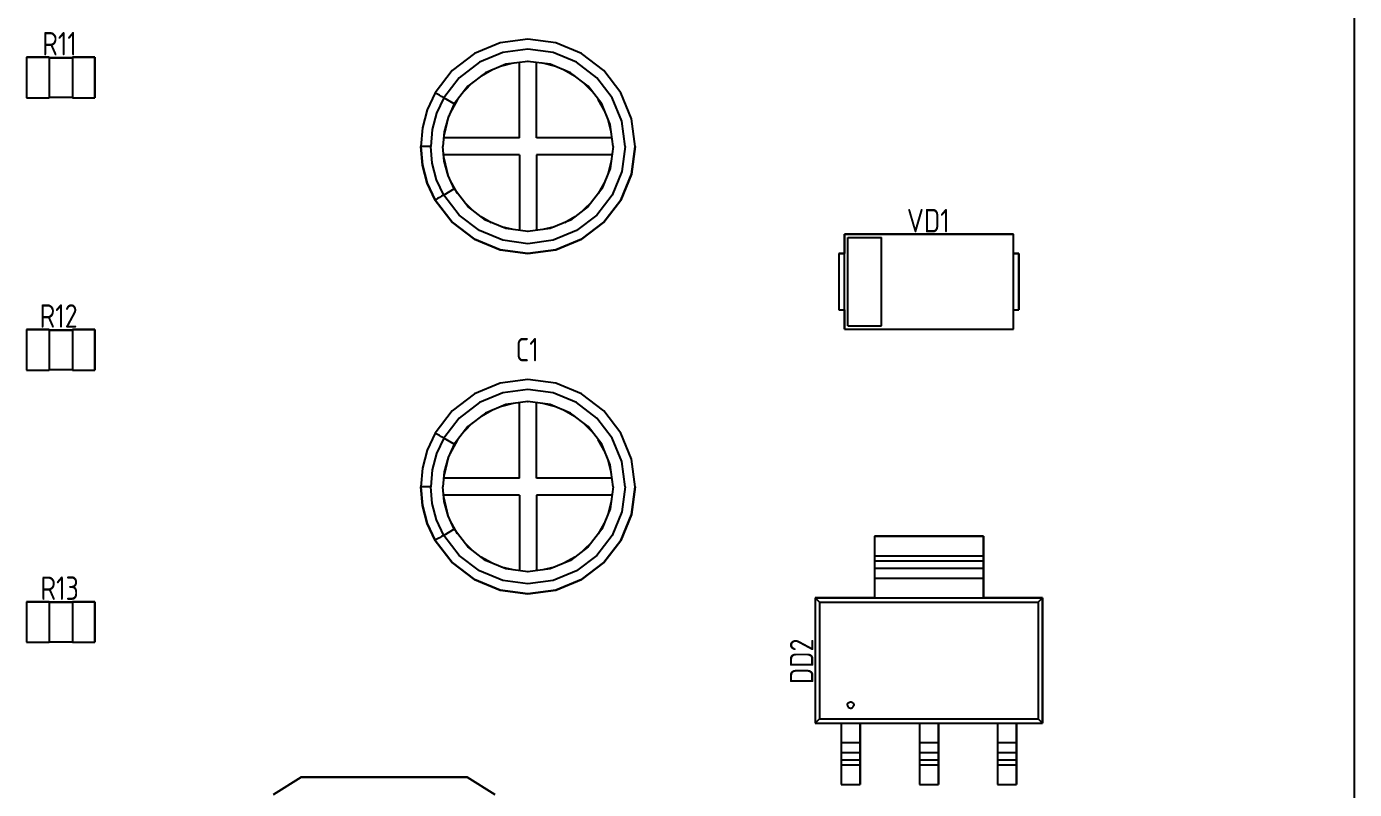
# Model space of a CAD drawing. Header units: inches. Extents: x 0 to 841, y -594 to 0.
# Drawn here: x 338.8 to 416.8, y -418 to -373.2 of the extents above; entities that cross this region are included whole.
import ezdxf

# ---------------------------------------------------------------- set-up
doc = ezdxf.new("R2010")
doc.units = ezdxf.units.IN
doc.header["$MEASUREMENT"] = 0
doc.styles.add('GOST type A0', font='GOST_A.TTF', dxfattribs={"height": 2.116667})

msp = doc.modelspace()

# ---------------------------------------------------------------- linework, layer by layer
at = {"color": 18, "true_color": 0x000000}
for p, q in [((416.846, -455.354), (416.846, -95.154)), ((366.666, -374.118), (365.146, -374.748)), ((366.666, -374.118), (365.146, -374.748)), ((368.296, -373.904), (366.666, -374.118)), ((368.296, -373.904), (366.666, -374.118)), ((369.926, -374.118), (368.296, -373.904)), ((369.926, -374.118), (368.296, -373.904)), ((371.446, -374.748), (369.926, -374.118)), ((371.446, -374.748), (369.926, -374.118)), ((338.84, -374.96), (338.84, -377.348)), ((340.16, -374.96), (338.84, -374.96)), ((338.84, -374.96), (338.84, -377.348)), ((338.84, -374.96), (340.16, -374.96)), ((340.16, -374.994), (340.16, -374.96)), ((340.16, -374.96), (340.16, -377.348)), ((341.532, -374.994), (340.16, -374.994)), ((340.16, -374.994), (341.532, -374.994)), ((342.852, -374.96), (341.532, -374.96)), ((341.532, -374.96), (341.532, -374.994)), ((341.532, -374.96), (341.532, -377.348)), ((341.532, -374.96), (342.852, -374.96)), ((342.852, -377.348), (342.852, -374.96)), ((342.852, -374.96), (342.852, -377.348)), ((365.146, -374.748), (363.842, -375.75)), ((365.146, -374.748), (363.842, -375.75)), ((366.818, -374.686), (365.44, -375.256)), ((368.296, -374.49), (366.818, -374.686)), ((368.296, -375.204), (367.002, -375.374)), ((368.316, -375.206), (368.274, -375.206)), ((369.774, -374.686), (368.296, -374.49)), ((369.59, -375.374), (368.296, -375.204)), ((371.152, -375.256), (369.774, -374.686)), ((372.75, -375.75), (371.446, -374.748)), ((372.75, -375.75), (371.446, -374.748)), ((363.842, -375.75), (362.84, -377.054)), ((363.842, -375.75), (362.84, -377.054)), ((365.44, -375.256), (364.256, -376.164)), ((365.796, -375.874), (364.76, -376.668)), ((366.158, -375.724), (365.538, -376.072)), ((367.002, -375.374), (365.796, -375.874)), ((367.426, -375.318), (366.732, -375.486)), ((367.796, -379.704), (367.796, -375.27)), ((368.796, -379.704), (368.796, -375.27)), ((369.86, -375.486), (369.166, -375.318)), ((370.796, -375.874), (369.59, -375.374)), ((371.054, -376.072), (370.432, -375.724)), ((371.832, -376.668), (370.796, -375.874)), ((372.336, -376.164), (371.152, -375.256)), ((373.752, -377.054), (372.75, -375.75)), ((373.752, -377.054), (372.75, -375.75)), ((364.256, -376.164), (363.348, -377.348)), ((364.76, -376.668), (363.966, -377.704)), ((365.046, -376.45), (364.542, -376.954)), ((372.05, -376.954), (371.546, -376.45)), ((372.626, -377.704), (371.832, -376.668)), ((373.244, -377.348), (372.336, -376.164)), ((338.84, -377.348), (340.16, -377.348)), ((338.84, -377.348), (340.16, -377.348)), ((340.16, -377.348), (340.16, -377.314)), ((340.16, -377.314), (341.532, -377.314)), ((340.16, -377.314), (341.532, -377.314)), ((341.532, -377.314), (341.532, -377.348)), ((341.532, -377.348), (342.852, -377.348)), ((341.532, -377.348), (342.852, -377.348)), ((362.84, -377.054), (362.376, -378.05)), ((362.84, -377.054), (362.376, -378.05)), ((362.858, -377.064), (362.84, -377.054)), ((362.858, -377.064), (362.84, -377.054)), ((362.908, -377.094), (362.858, -377.064)), ((362.908, -377.094), (362.858, -377.064)), ((362.988, -377.14), (362.908, -377.094)), ((362.988, -377.14), (362.908, -377.094)), ((363.348, -377.348), (362.928, -378.25)), ((363.094, -377.2), (362.988, -377.14)), ((363.094, -377.2), (362.988, -377.14)), ((363.094, -377.2), (362.988, -377.14)), ((363.094, -377.2), (362.988, -377.14)), ((363.216, -377.272), (363.094, -377.2)), ((363.216, -377.272), (363.094, -377.2)), ((363.348, -377.348), (363.216, -377.272)), ((363.348, -377.348), (363.216, -377.272)), ((363.966, -377.704), (363.348, -377.348)), ((363.966, -377.704), (363.348, -377.348)), ((364.164, -377.446), (363.704, -378.266)), ((372.776, -378.068), (372.428, -377.446)), ((373.814, -378.726), (373.244, -377.348)), ((374.382, -378.574), (373.752, -377.054)), ((374.382, -378.574), (373.752, -377.054)), ((362.376, -378.05), (362.092, -379.11)), ((362.376, -378.05), (362.092, -379.11)), ((362.928, -378.25), (362.67, -379.212)), ((363.966, -377.704), (363.598, -378.494)), ((364.006, -377.728), (363.966, -377.704)), ((364.006, -377.728), (363.966, -377.704)), ((373.126, -378.91), (372.626, -377.704)), ((363.63, -378.422), (363.35, -379.584)), ((363.598, -378.494), (363.372, -379.336)), ((373.182, -379.334), (373.014, -378.64)), ((373.296, -380.204), (373.126, -378.91)), ((374.01, -380.204), (373.814, -378.726)), ((374.596, -380.204), (374.382, -378.574)), ((374.596, -380.204), (374.382, -378.574)), ((362.092, -379.11), (361.996, -380.204)), ((362.092, -379.11), (361.996, -380.204)), ((362.67, -379.212), (362.582, -380.204)), ((363.372, -379.336), (363.296, -380.204)), ((367.796, -379.704), (363.34, -379.704)), ((373.23, -379.704), (368.796, -379.704)), ((361.996, -380.204), (362.092, -381.298)), ((362.092, -381.298), (361.996, -380.204)), ((362.016, -380.204), (361.996, -380.204)), ((362.074, -380.204), (362.016, -380.204)), ((362.168, -380.204), (362.074, -380.204)), ((362.29, -380.204), (362.168, -380.204)), ((362.29, -380.204), (362.168, -380.204)), ((362.43, -380.204), (362.29, -380.204)), ((362.582, -380.204), (362.43, -380.204)), ((362.67, -381.196), (362.582, -380.204)), ((363.372, -381.072), (363.296, -380.204)), ((373.296, -380.204), (373.126, -381.498)), ((374.01, -380.204), (373.814, -381.682)), ((374.382, -381.834), (374.596, -380.204)), ((374.596, -380.204), (374.382, -381.834)), ((362.092, -381.298), (362.376, -382.358)), ((362.376, -382.358), (362.092, -381.298)), ((362.928, -382.158), (362.67, -381.196)), ((367.796, -380.704), (363.34, -380.704)), ((363.63, -381.986), (363.35, -380.826)), ((363.598, -381.914), (363.372, -381.072)), ((367.796, -380.704), (367.796, -385.138)), ((368.796, -380.704), (368.796, -385.138)), ((373.23, -380.704), (368.796, -380.704)), ((373.182, -381.074), (373.014, -381.768)), ((363.348, -383.06), (362.928, -382.158)), ((363.966, -382.704), (363.598, -381.914)), ((364.164, -382.962), (363.704, -382.142)), ((373.126, -381.498), (372.626, -382.704)), ((373.814, -381.682), (373.244, -383.06)), ((373.752, -383.354), (374.382, -381.834)), ((374.382, -381.834), (373.752, -383.354)), ((362.376, -382.358), (362.84, -383.354)), ((362.84, -383.354), (362.376, -382.358)), ((363.966, -382.704), (363.348, -383.06)), ((363.966, -382.704), (363.348, -383.06)), ((364.006, -382.68), (363.966, -382.704)), ((364.006, -382.68), (363.966, -382.704)), ((364.76, -383.74), (363.966, -382.704)), ((372.626, -382.704), (371.832, -383.74)), ((372.776, -382.342), (372.428, -382.962)), ((362.858, -383.344), (362.84, -383.354)), ((362.858, -383.344), (362.84, -383.354)), ((362.84, -383.354), (363.842, -384.658)), ((363.842, -384.658), (362.84, -383.354)), ((362.908, -383.314), (362.858, -383.344)), ((362.908, -383.314), (362.858, -383.344)), ((362.988, -383.268), (362.908, -383.314)), ((362.988, -383.268), (362.908, -383.314)), ((363.094, -383.208), (362.988, -383.268)), ((363.094, -383.208), (362.988, -383.268)), ((363.094, -383.208), (362.988, -383.268)), ((363.094, -383.208), (362.988, -383.268)), ((363.216, -383.136), (363.094, -383.208)), ((363.216, -383.136), (363.094, -383.208)), ((363.348, -383.06), (363.216, -383.136)), ((363.348, -383.06), (363.216, -383.136)), ((364.256, -384.244), (363.348, -383.06)), ((365.046, -383.958), (364.542, -383.454)), ((365.796, -384.534), (364.76, -383.74)), ((371.832, -383.74), (370.796, -384.534)), ((372.05, -383.454), (371.546, -383.958)), ((373.244, -383.06), (372.336, -384.244)), ((372.75, -384.658), (373.752, -383.354)), ((373.752, -383.354), (372.75, -384.658)), ((365.44, -385.152), (364.256, -384.244)), ((366.158, -384.684), (365.538, -384.336)), ((367.002, -385.034), (365.796, -384.534)), ((370.796, -384.534), (369.59, -385.034)), ((371.054, -384.336), (370.432, -384.684)), ((372.336, -384.244), (371.152, -385.152)), ((363.842, -384.658), (365.146, -385.66)), ((365.146, -385.66), (363.842, -384.658)), ((366.818, -385.722), (365.44, -385.152)), ((367.426, -385.09), (366.732, -384.922)), ((368.296, -385.204), (367.002, -385.034)), ((368.316, -385.202), (368.274, -385.202)), ((369.59, -385.034), (368.296, -385.204)), ((369.86, -384.922), (369.166, -385.09)), ((371.152, -385.152), (369.774, -385.722)), ((371.446, -385.66), (372.75, -384.658)), ((372.75, -384.658), (371.446, -385.66)), ((365.146, -385.66), (366.666, -386.29)), ((366.666, -386.29), (365.146, -385.66)), ((368.296, -385.918), (366.818, -385.722)), ((369.774, -385.722), (368.296, -385.918)), ((369.926, -386.29), (371.446, -385.66)), ((371.446, -385.66), (369.926, -386.29)), ((396.812, -385.36), (386.88, -385.36)), ((386.88, -385.36), (386.88, -386.502)), ((386.88, -390.948), (386.88, -385.36)), ((386.88, -385.36), (396.812, -385.36)), ((387.078, -390.75), (387.078, -385.558)), ((387.078, -385.558), (389.066, -385.558)), ((389.066, -390.75), (389.066, -385.558)), ((396.812, -386.502), (396.812, -385.36)), ((396.812, -390.948), (396.812, -385.36)), ((366.666, -386.29), (368.296, -386.504)), ((368.296, -386.504), (366.666, -386.29)), ((368.296, -386.504), (369.926, -386.29)), ((369.926, -386.29), (368.296, -386.504)), ((386.88, -386.502), (386.562, -386.502)), ((386.562, -386.502), (386.562, -389.806)), ((386.562, -386.502), (386.562, -389.806)), ((386.562, -386.502), (386.88, -386.502)), ((397.13, -386.502), (396.812, -386.502)), ((396.812, -386.502), (397.13, -386.502)), ((397.13, -389.806), (397.13, -386.502)), ((397.13, -386.502), (397.13, -389.806)), ((386.562, -389.806), (386.88, -389.806)), ((386.562, -389.806), (386.88, -389.806)), ((386.88, -389.806), (386.88, -390.948)), ((396.812, -389.806), (397.13, -389.806)), ((396.812, -390.948), (396.812, -389.806)), ((396.812, -389.806), (397.13, -389.806)), ((387.078, -390.75), (389.066, -390.75)), ((338.84, -390.96), (338.84, -393.348)), ((340.16, -390.96), (338.84, -390.96)), ((338.84, -390.96), (338.84, -393.348)), ((338.84, -390.96), (340.16, -390.96)), ((340.16, -390.994), (340.16, -390.96)), ((340.16, -390.96), (340.16, -393.348)), ((341.532, -390.994), (340.16, -390.994)), ((340.16, -390.994), (341.532, -390.994)), ((342.852, -390.96), (341.532, -390.96)), ((341.532, -390.96), (341.532, -390.994)), ((341.532, -390.96), (341.532, -393.348)), ((341.532, -390.96), (342.852, -390.96)), ((342.852, -393.348), (342.852, -390.96)), ((342.852, -390.96), (342.852, -393.348)), ((386.88, -390.948), (396.812, -390.948)), ((386.88, -390.948), (396.812, -390.948)), ((338.84, -393.348), (340.16, -393.348)), ((338.84, -393.348), (340.16, -393.348)), ((340.16, -393.348), (340.16, -393.314)), ((340.16, -393.314), (341.532, -393.314)), ((340.16, -393.314), (341.532, -393.314)), ((341.532, -393.314), (341.532, -393.348)), ((341.532, -393.348), (342.852, -393.348)), ((341.532, -393.348), (342.852, -393.348)), ((368.296, -393.904), (366.666, -394.118)), ((368.296, -393.904), (366.666, -394.118)), ((369.926, -394.118), (368.296, -393.904)), ((369.926, -394.118), (368.296, -393.904)), ((366.666, -394.118), (365.146, -394.748)), ((366.666, -394.118), (365.146, -394.748)), ((366.818, -394.686), (365.44, -395.256)), ((368.296, -394.49), (366.818, -394.686)), ((369.774, -394.686), (368.296, -394.49)), ((371.152, -395.256), (369.774, -394.686)), ((371.446, -394.748), (369.926, -394.118)), ((371.446, -394.748), (369.926, -394.118)), ((365.146, -394.748), (363.842, -395.75)), ((365.146, -394.748), (363.842, -395.75)), ((365.44, -395.256), (364.256, -396.164)), ((367.002, -395.374), (365.796, -395.874)), ((367.426, -395.318), (366.732, -395.486)), ((368.296, -395.204), (367.002, -395.374)), ((367.796, -399.704), (367.796, -395.27)), ((368.316, -395.206), (368.274, -395.206)), ((369.59, -395.374), (368.296, -395.204)), ((368.796, -399.704), (368.796, -395.27)), ((369.86, -395.486), (369.166, -395.318)), ((370.796, -395.874), (369.59, -395.374)), ((372.336, -396.164), (371.152, -395.256)), ((372.75, -395.75), (371.446, -394.748)), ((372.75, -395.75), (371.446, -394.748)), ((363.842, -395.75), (362.84, -397.054)), ((363.842, -395.75), (362.84, -397.054)), ((364.256, -396.164), (363.348, -397.348)), ((365.796, -395.874), (364.76, -396.668)), ((366.158, -395.724), (365.538, -396.072)), ((371.054, -396.072), (370.432, -395.724)), ((371.832, -396.668), (370.796, -395.874)), ((373.244, -397.348), (372.336, -396.164)), ((373.752, -397.054), (372.75, -395.75)), ((373.752, -397.054), (372.75, -395.75)), ((364.76, -396.668), (363.966, -397.704)), ((365.046, -396.45), (364.542, -396.954)), ((372.05, -396.954), (371.546, -396.45)), ((372.626, -397.704), (371.832, -396.668)), ((362.84, -397.054), (362.376, -398.05)), ((362.84, -397.054), (362.376, -398.05)), ((362.858, -397.064), (362.84, -397.054)), ((362.858, -397.064), (362.84, -397.054)), ((362.908, -397.094), (362.858, -397.064)), ((362.908, -397.094), (362.858, -397.064)), ((362.988, -397.14), (362.908, -397.094)), ((362.988, -397.14), (362.908, -397.094)), ((363.348, -397.348), (362.928, -398.25)), ((363.094, -397.2), (362.988, -397.14)), ((363.094, -397.2), (362.988, -397.14)), ((363.094, -397.2), (362.988, -397.14)), ((363.094, -397.2), (362.988, -397.14)), ((363.216, -397.272), (363.094, -397.2)), ((363.216, -397.272), (363.094, -397.2)), ((363.348, -397.348), (363.216, -397.272)), ((363.348, -397.348), (363.216, -397.272)), ((363.966, -397.704), (363.348, -397.348)), ((363.966, -397.704), (363.348, -397.348)), ((363.966, -397.704), (363.598, -398.494)), ((364.164, -397.446), (363.704, -398.266)), ((364.006, -397.728), (363.966, -397.704)), ((364.006, -397.728), (363.966, -397.704)), ((372.776, -398.068), (372.428, -397.446)), ((373.126, -398.91), (372.626, -397.704)), ((373.814, -398.726), (373.244, -397.348)), ((374.382, -398.574), (373.752, -397.054)), ((374.382, -398.574), (373.752, -397.054)), ((362.376, -398.05), (362.092, -399.11)), ((362.376, -398.05), (362.092, -399.11)), ((362.928, -398.25), (362.67, -399.212)), ((363.63, -398.422), (363.35, -399.584)), ((363.598, -398.494), (363.372, -399.336)), ((374.596, -400.204), (374.382, -398.574)), ((374.596, -400.204), (374.382, -398.574)), ((362.092, -399.11), (361.996, -400.204)), ((362.092, -399.11), (361.996, -400.204)), ((362.67, -399.212), (362.582, -400.204)), ((363.372, -399.336), (363.296, -400.204)), ((373.182, -399.334), (373.014, -398.64)), ((373.296, -400.204), (373.126, -398.91)), ((374.01, -400.204), (373.814, -398.726)), ((367.796, -399.704), (363.34, -399.704)), ((373.23, -399.704), (368.796, -399.704)), ((361.996, -400.204), (362.092, -401.298)), ((362.092, -401.298), (361.996, -400.204)), ((362.016, -400.204), (361.996, -400.204)), ((362.074, -400.204), (362.016, -400.204)), ((362.168, -400.204), (362.074, -400.204)), ((362.29, -400.204), (362.168, -400.204)), ((362.29, -400.204), (362.168, -400.204)), ((362.43, -400.204), (362.29, -400.204)), ((362.582, -400.204), (362.43, -400.204)), ((362.67, -401.196), (362.582, -400.204)), ((363.372, -401.072), (363.296, -400.204)), ((367.796, -400.704), (363.34, -400.704)), ((363.63, -401.986), (363.35, -400.826)), ((367.796, -400.704), (367.796, -405.138)), ((368.796, -400.704), (368.796, -405.138)), ((373.23, -400.704), (368.796, -400.704)), ((373.296, -400.204), (373.126, -401.498)), ((374.01, -400.204), (373.814, -401.682)), ((374.382, -401.834), (374.596, -400.204)), ((374.596, -400.204), (374.382, -401.834)), ((362.092, -401.298), (362.376, -402.358)), ((362.376, -402.358), (362.092, -401.298)), ((362.928, -402.158), (362.67, -401.196)), ((363.598, -401.914), (363.372, -401.072)), ((373.126, -401.498), (372.626, -402.704)), ((373.182, -401.074), (373.014, -401.768)), ((373.814, -401.682), (373.244, -403.06)), ((362.376, -402.358), (362.84, -403.354)), ((362.84, -403.354), (362.376, -402.358)), ((363.348, -403.06), (362.928, -402.158)), ((363.966, -402.704), (363.598, -401.914)), ((364.164, -402.962), (363.704, -402.142)), ((372.776, -402.342), (372.428, -402.962)), ((373.752, -403.354), (374.382, -401.834)), ((374.382, -401.834), (373.752, -403.354)), ((362.988, -403.268), (362.908, -403.314)), ((362.988, -403.268), (362.908, -403.314)), ((363.094, -403.208), (362.988, -403.268)), ((363.094, -403.208), (362.988, -403.268)), ((363.094, -403.208), (362.988, -403.268)), ((363.094, -403.208), (362.988, -403.268)), ((363.216, -403.136), (363.094, -403.208)), ((363.216, -403.136), (363.094, -403.208)), ((363.348, -403.06), (363.216, -403.136)), ((363.348, -403.06), (363.216, -403.136)), ((363.966, -402.704), (363.348, -403.06)), ((363.966, -402.704), (363.348, -403.06)), ((364.256, -404.244), (363.348, -403.06)), ((364.006, -402.68), (363.966, -402.704)), ((364.006, -402.68), (363.966, -402.704)), ((364.76, -403.74), (363.966, -402.704)), ((372.626, -402.704), (371.832, -403.74)), ((373.244, -403.06), (372.336, -404.244)), ((395.046, -403.118), (388.646, -403.118)), ((388.646, -403.118), (388.646, -406.724)), ((388.646, -403.118), (388.646, -404.272)), ((388.646, -403.118), (395.046, -403.118)), ((395.046, -406.724), (395.046, -403.118)), ((395.046, -403.118), (395.046, -404.272)), ((362.858, -403.344), (362.84, -403.354)), ((362.858, -403.344), (362.84, -403.354)), ((362.84, -403.354), (363.842, -404.658)), ((363.842, -404.658), (362.84, -403.354)), ((362.908, -403.314), (362.858, -403.344)), ((362.908, -403.314), (362.858, -403.344)), ((365.046, -403.958), (364.542, -403.454)), ((365.796, -404.534), (364.76, -403.74)), ((371.832, -403.74), (370.796, -404.534)), ((372.05, -403.454), (371.546, -403.958)), ((372.75, -404.658), (373.752, -403.354)), ((373.752, -403.354), (372.75, -404.658)), ((363.842, -404.658), (365.146, -405.66)), ((365.146, -405.66), (363.842, -404.658)), ((365.44, -405.152), (364.256, -404.244)), ((366.158, -404.684), (365.538, -404.336)), ((367.002, -405.034), (365.796, -404.534)), ((370.796, -404.534), (369.59, -405.034)), ((371.054, -404.336), (370.432, -404.684)), ((372.336, -404.244), (371.152, -405.152)), ((371.446, -405.66), (372.75, -404.658)), ((372.75, -404.658), (371.446, -405.66)), ((388.646, -404.272), (388.646, -404.35)), ((388.646, -404.272), (395.046, -404.272)), ((388.646, -404.35), (388.646, -404.424)), ((388.646, -404.424), (388.646, -404.486)), ((388.646, -404.486), (388.646, -404.536)), ((388.646, -404.536), (388.646, -404.566)), ((388.646, -404.566), (388.646, -404.984)), ((388.646, -404.566), (395.046, -404.566)), ((395.046, -404.272), (395.046, -404.35)), ((395.046, -404.35), (395.046, -404.424)), ((395.046, -404.424), (395.046, -404.486)), ((395.046, -404.486), (395.046, -404.536)), ((395.046, -404.536), (395.046, -404.566)), ((395.046, -404.566), (395.046, -404.984)), ((366.818, -405.722), (365.44, -405.152)), ((367.426, -405.09), (366.732, -404.922)), ((368.296, -405.204), (367.002, -405.034)), ((368.316, -405.202), (368.274, -405.202)), ((369.59, -405.034), (368.296, -405.204)), ((369.86, -404.922), (369.166, -405.09)), ((371.152, -405.152), (369.774, -405.722)), ((388.646, -404.984), (388.646, -405.044)), ((388.646, -404.984), (395.046, -404.984)), ((388.646, -405.044), (388.646, -405.14)), ((388.646, -405.14), (388.646, -405.268)), ((388.646, -405.268), (388.646, -405.414)), ((388.646, -405.414), (388.646, -405.572)), ((388.646, -405.572), (388.646, -406.724)), ((388.646, -405.572), (395.046, -405.572)), ((395.046, -404.984), (395.046, -405.044)), ((395.046, -405.044), (395.046, -405.14)), ((395.046, -405.14), (395.046, -405.268)), ((395.046, -405.268), (395.046, -405.414)), ((395.046, -405.414), (395.046, -405.572)), ((395.046, -405.572), (395.046, -406.724)), ((365.146, -405.66), (366.666, -406.29)), ((366.666, -406.29), (365.146, -405.66)), ((366.666, -406.29), (368.296, -406.504)), ((368.296, -406.504), (366.666, -406.29)), ((368.296, -405.918), (366.818, -405.722)), ((369.774, -405.722), (368.296, -405.918)), ((368.296, -406.504), (369.926, -406.29)), ((369.926, -406.29), (368.296, -406.504)), ((369.926, -406.29), (371.446, -405.66)), ((371.446, -405.66), (369.926, -406.29)), ((338.84, -406.96), (338.84, -409.348)), ((340.16, -406.96), (338.84, -406.96)), ((338.84, -406.96), (338.84, -409.348)), ((338.84, -406.96), (340.16, -406.96)), ((340.16, -406.994), (340.16, -406.96)), ((340.16, -406.96), (340.16, -409.348)), ((341.532, -406.994), (340.16, -406.994)), ((340.16, -406.994), (341.532, -406.994)), ((342.852, -406.96), (341.532, -406.96)), ((341.532, -406.96), (341.532, -406.994)), ((341.532, -406.96), (341.532, -409.348)), ((341.532, -406.96), (342.852, -406.96)), ((342.852, -409.348), (342.852, -406.96)), ((342.852, -406.96), (342.852, -409.348)), ((388.646, -406.724), (385.166, -406.724)), ((385.166, -406.724), (385.166, -414.092)), ((385.166, -406.724), (385.166, -414.092)), ((385.166, -406.724), (385.42, -406.98)), ((385.166, -406.724), (398.526, -406.724)), ((385.42, -406.98), (385.42, -413.836)), ((385.42, -406.98), (398.272, -406.98)), ((398.526, -406.724), (395.046, -406.724)), ((398.272, -406.98), (398.526, -406.724)), ((398.272, -406.98), (398.272, -413.836)), ((398.526, -414.092), (398.526, -406.724)), ((398.526, -406.724), (398.526, -414.092)), ((338.84, -409.348), (340.16, -409.348)), ((338.84, -409.348), (340.16, -409.348)), ((340.16, -409.348), (340.16, -409.314)), ((340.16, -409.314), (341.532, -409.314)), ((340.16, -409.314), (341.532, -409.314)), ((341.532, -409.314), (341.532, -409.348)), ((341.532, -409.348), (342.852, -409.348)), ((341.532, -409.348), (342.852, -409.348)), ((387.064, -413.032), (387.07, -412.986)), ((387.064, -413.032), (387.07, -413.078)), ((387.07, -412.986), (387.086, -412.944)), ((387.07, -413.078), (387.086, -413.12)), ((387.086, -412.944), (387.114, -412.906)), ((387.086, -413.12), (387.114, -413.158)), ((387.114, -412.906), (387.15, -412.876)), ((387.114, -413.158), (387.15, -413.188)), ((387.15, -412.876), (387.192, -412.856)), ((387.15, -413.188), (387.192, -413.206)), ((387.192, -412.856), (387.236, -412.848)), ((387.192, -413.206), (387.236, -413.216)), ((387.236, -412.848), (387.282, -412.85)), ((387.236, -413.216), (387.282, -413.212)), ((387.282, -412.85), (387.326, -412.866)), ((387.282, -413.212), (387.326, -413.198)), ((387.326, -412.866), (387.366, -412.89)), ((387.326, -413.198), (387.366, -413.174)), ((387.366, -412.89), (387.398, -412.924)), ((387.366, -413.174), (387.398, -413.14)), ((387.398, -412.924), (387.42, -412.964)), ((387.398, -413.14), (387.42, -413.1)), ((387.42, -412.964), (387.43, -413.008)), ((387.42, -413.1), (387.43, -413.054)), ((387.43, -413.008), (387.43, -413.054)), ((385.166, -414.092), (385.42, -413.836)), ((385.166, -414.092), (386.69, -414.092)), ((385.166, -414.092), (398.526, -414.092)), ((385.42, -413.836), (398.272, -413.836)), ((386.69, -414.092), (386.69, -417.698)), ((386.69, -414.092), (386.69, -415.244)), ((387.808, -414.092), (391.288, -414.092)), ((387.808, -417.698), (387.808, -414.092)), ((387.808, -414.092), (387.808, -415.244)), ((391.288, -414.092), (391.288, -417.698)), ((391.288, -414.092), (391.288, -415.244)), ((392.404, -417.698), (392.404, -414.092)), ((392.404, -414.092), (395.884, -414.092)), ((392.404, -414.092), (392.404, -415.244)), ((395.884, -414.092), (395.884, -417.698)), ((395.884, -414.092), (395.884, -415.244)), ((397.002, -417.698), (397.002, -414.092)), ((397.002, -414.092), (398.526, -414.092)), ((397.002, -414.092), (397.002, -415.244)), ((398.272, -413.836), (398.526, -414.092)), ((386.69, -415.244), (386.69, -415.402)), ((386.69, -415.244), (387.808, -415.244)), ((386.69, -415.402), (386.69, -415.548)), ((386.69, -415.548), (386.69, -415.674)), ((386.69, -415.674), (386.69, -415.772)), ((387.808, -415.244), (387.808, -415.402)), ((387.808, -415.402), (387.808, -415.548)), ((387.808, -415.548), (387.808, -415.674)), ((387.808, -415.674), (387.808, -415.772)), ((391.288, -415.244), (391.288, -415.402)), ((391.288, -415.244), (392.404, -415.244)), ((391.288, -415.402), (391.288, -415.548)), ((391.288, -415.548), (391.288, -415.674)), ((391.288, -415.674), (391.288, -415.772)), ((392.404, -415.244), (392.404, -415.402)), ((392.404, -415.402), (392.404, -415.548)), ((392.404, -415.548), (392.404, -415.674)), ((392.404, -415.674), (392.404, -415.772)), ((395.884, -415.244), (395.884, -415.402)), ((395.884, -415.244), (397.002, -415.244)), ((395.884, -415.402), (395.884, -415.548)), ((395.884, -415.548), (395.884, -415.674)), ((395.884, -415.674), (395.884, -415.772)), ((397.002, -415.244), (397.002, -415.402)), ((397.002, -415.402), (397.002, -415.548)), ((397.002, -415.548), (397.002, -415.674)), ((397.002, -415.674), (397.002, -415.772)), ((386.69, -415.772), (386.69, -415.832)), ((386.69, -415.832), (386.69, -416.25)), ((386.69, -415.832), (387.808, -415.832)), ((386.69, -416.25), (386.69, -416.28)), ((386.69, -416.25), (387.808, -416.25)), ((386.69, -416.28), (386.69, -416.328)), ((386.69, -416.328), (386.69, -416.392)), ((386.69, -416.392), (386.69, -416.466)), ((386.69, -416.466), (386.69, -416.544)), ((386.69, -416.544), (386.69, -417.698)), ((386.69, -416.544), (387.808, -416.544)), ((387.808, -415.772), (387.808, -415.832)), ((387.808, -415.832), (387.808, -416.25)), ((387.808, -416.25), (387.808, -416.28)), ((387.808, -416.28), (387.808, -416.328)), ((387.808, -416.328), (387.808, -416.392)), ((387.808, -416.392), (387.808, -416.466)), ((387.808, -416.466), (387.808, -416.544)), ((387.808, -416.544), (387.808, -417.698)), ((391.288, -415.772), (391.288, -415.832)), ((391.288, -415.832), (391.288, -416.25)), ((391.288, -415.832), (392.404, -415.832)), ((391.288, -416.25), (391.288, -416.28)), ((391.288, -416.25), (392.404, -416.25)), ((391.288, -416.28), (391.288, -416.328)), ((391.288, -416.328), (391.288, -416.392)), ((391.288, -416.392), (391.288, -416.466)), ((391.288, -416.466), (391.288, -416.544)), ((391.288, -416.544), (391.288, -417.698)), ((391.288, -416.544), (392.404, -416.544)), ((392.404, -415.772), (392.404, -415.832)), ((392.404, -415.832), (392.404, -416.25)), ((392.404, -416.25), (392.404, -416.28)), ((392.404, -416.28), (392.404, -416.328)), ((392.404, -416.328), (392.404, -416.392)), ((392.404, -416.392), (392.404, -416.466)), ((392.404, -416.466), (392.404, -416.544)), ((392.404, -416.544), (392.404, -417.698)), ((395.884, -415.772), (395.884, -415.832)), ((395.884, -415.832), (395.884, -416.25)), ((395.884, -415.832), (397.002, -415.832)), ((395.884, -416.25), (395.884, -416.28)), ((395.884, -416.25), (397.002, -416.25)), ((395.884, -416.28), (395.884, -416.328)), ((395.884, -416.328), (395.884, -416.392)), ((395.884, -416.392), (395.884, -416.466)), ((395.884, -416.466), (395.884, -416.544)), ((395.884, -416.544), (395.884, -417.698)), ((395.884, -416.544), (397.002, -416.544)), ((397.002, -415.772), (397.002, -415.832)), ((397.002, -415.832), (397.002, -416.25)), ((397.002, -416.25), (397.002, -416.28)), ((397.002, -416.28), (397.002, -416.328)), ((397.002, -416.328), (397.002, -416.392)), ((397.002, -416.392), (397.002, -416.466)), ((397.002, -416.466), (397.002, -416.544)), ((397.002, -416.544), (397.002, -417.698)), ((354.97, -417.276), (353.344, -418.292)), ((353.344, -418.292), (354.97, -417.276)), ((364.722, -417.276), (354.97, -417.276)), ((354.97, -417.276), (364.722, -417.276)), ((366.348, -418.292), (364.722, -417.276)), ((364.722, -417.276), (366.348, -418.292)), ((386.69, -417.698), (387.808, -417.698)), ((386.69, -417.698), (387.808, -417.698)), ((391.288, -417.698), (392.404, -417.698)), ((391.288, -417.698), (392.404, -417.698)), ((395.884, -417.698), (397.002, -417.698)), ((395.884, -417.698), (397.002, -417.698))]:
    msp.add_line(p, q, dxfattribs=at)
at = {"color": 7, "true_color": 0xffffff}
for p, q in [((366.666, -374.118), (365.146, -374.748)), ((366.666, -374.118), (365.146, -374.748)), ((368.296, -373.904), (366.666, -374.118)), ((368.296, -373.904), (366.666, -374.118)), ((369.926, -374.118), (368.296, -373.904)), ((369.926, -374.118), (368.296, -373.904)), ((371.446, -374.748), (369.926, -374.118)), ((371.446, -374.748), (369.926, -374.118)), ((338.84, -374.96), (338.84, -377.348)), ((340.16, -374.96), (338.84, -374.96)), ((338.84, -374.96), (338.84, -377.348)), ((338.84, -374.96), (340.16, -374.96)), ((340.16, -374.994), (340.16, -374.96)), ((340.16, -374.96), (340.16, -377.348)), ((341.532, -374.994), (340.16, -374.994)), ((340.16, -374.994), (341.532, -374.994)), ((342.852, -374.96), (341.532, -374.96)), ((341.532, -374.96), (341.532, -374.994)), ((341.532, -374.96), (341.532, -377.348)), ((341.532, -374.96), (342.852, -374.96)), ((342.852, -377.348), (342.852, -374.96)), ((342.852, -374.96), (342.852, -377.348)), ((365.146, -374.748), (363.842, -375.75)), ((365.146, -374.748), (363.842, -375.75)), ((366.818, -374.686), (365.44, -375.256)), ((368.296, -374.49), (366.818, -374.686)), ((368.296, -375.204), (367.002, -375.374)), ((368.316, -375.206), (368.274, -375.206)), ((369.774, -374.686), (368.296, -374.49)), ((369.59, -375.374), (368.296, -375.204)), ((371.152, -375.256), (369.774, -374.686)), ((372.75, -375.75), (371.446, -374.748)), ((372.75, -375.75), (371.446, -374.748)), ((363.842, -375.75), (362.84, -377.054)), ((363.842, -375.75), (362.84, -377.054)), ((365.44, -375.256), (364.256, -376.164)), ((365.796, -375.874), (364.76, -376.668)), ((366.158, -375.724), (365.538, -376.072)), ((367.002, -375.374), (365.796, -375.874)), ((367.426, -375.318), (366.732, -375.486)), ((367.796, -379.704), (367.796, -375.27)), ((368.796, -379.704), (368.796, -375.27)), ((369.86, -375.486), (369.166, -375.318)), ((370.796, -375.874), (369.59, -375.374)), ((371.054, -376.072), (370.432, -375.724)), ((371.832, -376.668), (370.796, -375.874)), ((372.336, -376.164), (371.152, -375.256)), ((373.752, -377.054), (372.75, -375.75)), ((373.752, -377.054), (372.75, -375.75)), ((364.256, -376.164), (363.348, -377.348)), ((364.76, -376.668), (363.966, -377.704)), ((365.046, -376.45), (364.542, -376.954)), ((372.05, -376.954), (371.546, -376.45)), ((372.626, -377.704), (371.832, -376.668)), ((373.244, -377.348), (372.336, -376.164)), ((338.84, -377.348), (340.16, -377.348)), ((338.84, -377.348), (340.16, -377.348)), ((340.16, -377.348), (340.16, -377.314)), ((340.16, -377.314), (341.532, -377.314)), ((340.16, -377.314), (341.532, -377.314)), ((341.532, -377.314), (341.532, -377.348)), ((341.532, -377.348), (342.852, -377.348)), ((341.532, -377.348), (342.852, -377.348)), ((362.84, -377.054), (362.376, -378.05)), ((362.84, -377.054), (362.376, -378.05)), ((362.858, -377.064), (362.84, -377.054)), ((362.858, -377.064), (362.84, -377.054)), ((362.908, -377.094), (362.858, -377.064)), ((362.908, -377.094), (362.858, -377.064)), ((362.988, -377.14), (362.908, -377.094)), ((362.988, -377.14), (362.908, -377.094)), ((363.348, -377.348), (362.928, -378.25)), ((363.094, -377.2), (362.988, -377.14)), ((363.094, -377.2), (362.988, -377.14)), ((363.094, -377.2), (362.988, -377.14)), ((363.094, -377.2), (362.988, -377.14)), ((363.216, -377.272), (363.094, -377.2)), ((363.216, -377.272), (363.094, -377.2)), ((363.348, -377.348), (363.216, -377.272)), ((363.348, -377.348), (363.216, -377.272)), ((363.966, -377.704), (363.348, -377.348)), ((363.966, -377.704), (363.348, -377.348)), ((364.164, -377.446), (363.704, -378.266)), ((372.776, -378.068), (372.428, -377.446)), ((373.814, -378.726), (373.244, -377.348)), ((374.382, -378.574), (373.752, -377.054)), ((374.382, -378.574), (373.752, -377.054)), ((362.376, -378.05), (362.092, -379.11)), ((362.376, -378.05), (362.092, -379.11)), ((362.928, -378.25), (362.67, -379.212)), ((363.966, -377.704), (363.598, -378.494)), ((364.006, -377.728), (363.966, -377.704)), ((364.006, -377.728), (363.966, -377.704)), ((373.126, -378.91), (372.626, -377.704)), ((363.63, -378.422), (363.35, -379.584)), ((363.598, -378.494), (363.372, -379.336)), ((373.182, -379.334), (373.014, -378.64)), ((373.296, -380.204), (373.126, -378.91)), ((374.01, -380.204), (373.814, -378.726)), ((374.596, -380.204), (374.382, -378.574)), ((374.596, -380.204), (374.382, -378.574)), ((362.092, -379.11), (361.996, -380.204)), ((362.092, -379.11), (361.996, -380.204)), ((362.67, -379.212), (362.582, -380.204)), ((363.372, -379.336), (363.296, -380.204)), ((367.796, -379.704), (363.34, -379.704)), ((373.23, -379.704), (368.796, -379.704)), ((361.996, -380.204), (362.092, -381.298)), ((362.092, -381.298), (361.996, -380.204)), ((362.016, -380.204), (361.996, -380.204)), ((362.074, -380.204), (362.016, -380.204)), ((362.168, -380.204), (362.074, -380.204)), ((362.29, -380.204), (362.168, -380.204)), ((362.29, -380.204), (362.168, -380.204)), ((362.43, -380.204), (362.29, -380.204)), ((362.582, -380.204), (362.43, -380.204)), ((362.67, -381.196), (362.582, -380.204)), ((363.372, -381.072), (363.296, -380.204)), ((373.296, -380.204), (373.126, -381.498)), ((374.01, -380.204), (373.814, -381.682)), ((374.382, -381.834), (374.596, -380.204)), ((374.596, -380.204), (374.382, -381.834)), ((362.092, -381.298), (362.376, -382.358)), ((362.376, -382.358), (362.092, -381.298)), ((362.928, -382.158), (362.67, -381.196)), ((367.796, -380.704), (363.34, -380.704)), ((363.63, -381.986), (363.35, -380.826)), ((363.598, -381.914), (363.372, -381.072)), ((367.796, -380.704), (367.796, -385.138)), ((368.796, -380.704), (368.796, -385.138)), ((373.23, -380.704), (368.796, -380.704)), ((373.182, -381.074), (373.014, -381.768)), ((363.348, -383.06), (362.928, -382.158)), ((363.966, -382.704), (363.598, -381.914)), ((364.164, -382.962), (363.704, -382.142)), ((373.126, -381.498), (372.626, -382.704)), ((373.814, -381.682), (373.244, -383.06)), ((373.752, -383.354), (374.382, -381.834)), ((374.382, -381.834), (373.752, -383.354)), ((362.376, -382.358), (362.84, -383.354)), ((362.84, -383.354), (362.376, -382.358)), ((363.966, -382.704), (363.348, -383.06)), ((363.966, -382.704), (363.348, -383.06)), ((364.006, -382.68), (363.966, -382.704)), ((364.006, -382.68), (363.966, -382.704)), ((364.76, -383.74), (363.966, -382.704)), ((372.626, -382.704), (371.832, -383.74)), ((372.776, -382.342), (372.428, -382.962)), ((362.858, -383.344), (362.84, -383.354)), ((362.858, -383.344), (362.84, -383.354)), ((362.84, -383.354), (363.842, -384.658)), ((363.842, -384.658), (362.84, -383.354)), ((362.908, -383.314), (362.858, -383.344)), ((362.908, -383.314), (362.858, -383.344)), ((362.988, -383.268), (362.908, -383.314)), ((362.988, -383.268), (362.908, -383.314)), ((363.094, -383.208), (362.988, -383.268)), ((363.094, -383.208), (362.988, -383.268)), ((363.094, -383.208), (362.988, -383.268)), ((363.094, -383.208), (362.988, -383.268)), ((363.216, -383.136), (363.094, -383.208)), ((363.216, -383.136), (363.094, -383.208)), ((363.348, -383.06), (363.216, -383.136)), ((363.348, -383.06), (363.216, -383.136)), ((364.256, -384.244), (363.348, -383.06)), ((365.046, -383.958), (364.542, -383.454)), ((365.796, -384.534), (364.76, -383.74)), ((371.832, -383.74), (370.796, -384.534)), ((372.05, -383.454), (371.546, -383.958)), ((373.244, -383.06), (372.336, -384.244)), ((372.75, -384.658), (373.752, -383.354)), ((373.752, -383.354), (372.75, -384.658)), ((365.44, -385.152), (364.256, -384.244)), ((366.158, -384.684), (365.538, -384.336)), ((367.002, -385.034), (365.796, -384.534)), ((370.796, -384.534), (369.59, -385.034)), ((371.054, -384.336), (370.432, -384.684)), ((372.336, -384.244), (371.152, -385.152)), ((363.842, -384.658), (365.146, -385.66)), ((365.146, -385.66), (363.842, -384.658)), ((366.818, -385.722), (365.44, -385.152)), ((367.426, -385.09), (366.732, -384.922)), ((368.296, -385.204), (367.002, -385.034)), ((368.316, -385.202), (368.274, -385.202)), ((369.59, -385.034), (368.296, -385.204)), ((369.86, -384.922), (369.166, -385.09)), ((371.152, -385.152), (369.774, -385.722)), ((371.446, -385.66), (372.75, -384.658)), ((372.75, -384.658), (371.446, -385.66)), ((365.146, -385.66), (366.666, -386.29)), ((366.666, -386.29), (365.146, -385.66)), ((368.296, -385.918), (366.818, -385.722)), ((369.774, -385.722), (368.296, -385.918)), ((369.926, -386.29), (371.446, -385.66)), ((371.446, -385.66), (369.926, -386.29)), ((396.812, -385.36), (386.88, -385.36)), ((386.88, -385.36), (386.88, -386.502)), ((386.88, -390.948), (386.88, -385.36)), ((386.88, -385.36), (396.812, -385.36)), ((387.078, -390.75), (387.078, -385.558)), ((387.078, -385.558), (389.066, -385.558)), ((389.066, -390.75), (389.066, -385.558)), ((396.812, -386.502), (396.812, -385.36)), ((396.812, -390.948), (396.812, -385.36)), ((366.666, -386.29), (368.296, -386.504)), ((368.296, -386.504), (366.666, -386.29)), ((368.296, -386.504), (369.926, -386.29)), ((369.926, -386.29), (368.296, -386.504)), ((386.88, -386.502), (386.562, -386.502)), ((386.562, -386.502), (386.562, -389.806)), ((386.562, -386.502), (386.562, -389.806)), ((386.562, -386.502), (386.88, -386.502)), ((397.13, -386.502), (396.812, -386.502)), ((396.812, -386.502), (397.13, -386.502)), ((397.13, -389.806), (397.13, -386.502)), ((397.13, -386.502), (397.13, -389.806)), ((386.562, -389.806), (386.88, -389.806)), ((386.562, -389.806), (386.88, -389.806)), ((386.88, -389.806), (386.88, -390.948)), ((396.812, -389.806), (397.13, -389.806)), ((396.812, -390.948), (396.812, -389.806)), ((396.812, -389.806), (397.13, -389.806)), ((387.078, -390.75), (389.066, -390.75)), ((338.84, -390.96), (338.84, -393.348)), ((340.16, -390.96), (338.84, -390.96)), ((338.84, -390.96), (338.84, -393.348)), ((338.84, -390.96), (340.16, -390.96)), ((340.16, -390.994), (340.16, -390.96)), ((340.16, -390.96), (340.16, -393.348)), ((341.532, -390.994), (340.16, -390.994)), ((340.16, -390.994), (341.532, -390.994)), ((342.852, -390.96), (341.532, -390.96)), ((341.532, -390.96), (341.532, -390.994)), ((341.532, -390.96), (341.532, -393.348)), ((341.532, -390.96), (342.852, -390.96)), ((342.852, -393.348), (342.852, -390.96)), ((342.852, -390.96), (342.852, -393.348)), ((386.88, -390.948), (396.812, -390.948)), ((386.88, -390.948), (396.812, -390.948)), ((338.84, -393.348), (340.16, -393.348)), ((338.84, -393.348), (340.16, -393.348)), ((340.16, -393.348), (340.16, -393.314)), ((340.16, -393.314), (341.532, -393.314)), ((340.16, -393.314), (341.532, -393.314)), ((341.532, -393.314), (341.532, -393.348)), ((341.532, -393.348), (342.852, -393.348)), ((341.532, -393.348), (342.852, -393.348)), ((368.296, -393.904), (366.666, -394.118)), ((368.296, -393.904), (366.666, -394.118)), ((369.926, -394.118), (368.296, -393.904)), ((369.926, -394.118), (368.296, -393.904)), ((366.666, -394.118), (365.146, -394.748)), ((366.666, -394.118), (365.146, -394.748)), ((366.818, -394.686), (365.44, -395.256)), ((368.296, -394.49), (366.818, -394.686)), ((369.774, -394.686), (368.296, -394.49)), ((371.152, -395.256), (369.774, -394.686)), ((371.446, -394.748), (369.926, -394.118)), ((371.446, -394.748), (369.926, -394.118)), ((365.146, -394.748), (363.842, -395.75)), ((365.146, -394.748), (363.842, -395.75)), ((365.44, -395.256), (364.256, -396.164)), ((367.002, -395.374), (365.796, -395.874)), ((367.426, -395.318), (366.732, -395.486)), ((368.296, -395.204), (367.002, -395.374)), ((367.796, -399.704), (367.796, -395.27)), ((368.316, -395.206), (368.274, -395.206)), ((369.59, -395.374), (368.296, -395.204)), ((368.796, -399.704), (368.796, -395.27)), ((369.86, -395.486), (369.166, -395.318)), ((370.796, -395.874), (369.59, -395.374)), ((372.336, -396.164), (371.152, -395.256)), ((372.75, -395.75), (371.446, -394.748)), ((372.75, -395.75), (371.446, -394.748)), ((363.842, -395.75), (362.84, -397.054)), ((363.842, -395.75), (362.84, -397.054)), ((364.256, -396.164), (363.348, -397.348)), ((365.796, -395.874), (364.76, -396.668)), ((366.158, -395.724), (365.538, -396.072)), ((371.054, -396.072), (370.432, -395.724)), ((371.832, -396.668), (370.796, -395.874)), ((373.244, -397.348), (372.336, -396.164)), ((373.752, -397.054), (372.75, -395.75)), ((373.752, -397.054), (372.75, -395.75)), ((364.76, -396.668), (363.966, -397.704)), ((365.046, -396.45), (364.542, -396.954)), ((372.05, -396.954), (371.546, -396.45)), ((372.626, -397.704), (371.832, -396.668)), ((362.84, -397.054), (362.376, -398.05)), ((362.84, -397.054), (362.376, -398.05)), ((362.858, -397.064), (362.84, -397.054)), ((362.858, -397.064), (362.84, -397.054)), ((362.908, -397.094), (362.858, -397.064)), ((362.908, -397.094), (362.858, -397.064)), ((362.988, -397.14), (362.908, -397.094)), ((362.988, -397.14), (362.908, -397.094)), ((363.348, -397.348), (362.928, -398.25)), ((363.094, -397.2), (362.988, -397.14)), ((363.094, -397.2), (362.988, -397.14)), ((363.094, -397.2), (362.988, -397.14)), ((363.094, -397.2), (362.988, -397.14)), ((363.216, -397.272), (363.094, -397.2)), ((363.216, -397.272), (363.094, -397.2)), ((363.348, -397.348), (363.216, -397.272)), ((363.348, -397.348), (363.216, -397.272)), ((363.966, -397.704), (363.348, -397.348)), ((363.966, -397.704), (363.348, -397.348)), ((363.966, -397.704), (363.598, -398.494)), ((364.164, -397.446), (363.704, -398.266)), ((364.006, -397.728), (363.966, -397.704)), ((364.006, -397.728), (363.966, -397.704)), ((372.776, -398.068), (372.428, -397.446)), ((373.126, -398.91), (372.626, -397.704)), ((373.814, -398.726), (373.244, -397.348)), ((374.382, -398.574), (373.752, -397.054)), ((374.382, -398.574), (373.752, -397.054)), ((362.376, -398.05), (362.092, -399.11)), ((362.376, -398.05), (362.092, -399.11)), ((362.928, -398.25), (362.67, -399.212)), ((363.63, -398.422), (363.35, -399.584)), ((363.598, -398.494), (363.372, -399.336)), ((374.596, -400.204), (374.382, -398.574)), ((374.596, -400.204), (374.382, -398.574)), ((362.092, -399.11), (361.996, -400.204)), ((362.092, -399.11), (361.996, -400.204)), ((362.67, -399.212), (362.582, -400.204)), ((363.372, -399.336), (363.296, -400.204)), ((373.182, -399.334), (373.014, -398.64)), ((373.296, -400.204), (373.126, -398.91)), ((374.01, -400.204), (373.814, -398.726)), ((367.796, -399.704), (363.34, -399.704)), ((373.23, -399.704), (368.796, -399.704)), ((361.996, -400.204), (362.092, -401.298)), ((362.092, -401.298), (361.996, -400.204)), ((362.016, -400.204), (361.996, -400.204)), ((362.074, -400.204), (362.016, -400.204)), ((362.168, -400.204), (362.074, -400.204)), ((362.29, -400.204), (362.168, -400.204)), ((362.29, -400.204), (362.168, -400.204)), ((362.43, -400.204), (362.29, -400.204)), ((362.582, -400.204), (362.43, -400.204)), ((362.67, -401.196), (362.582, -400.204)), ((363.372, -401.072), (363.296, -400.204)), ((367.796, -400.704), (363.34, -400.704)), ((363.63, -401.986), (363.35, -400.826)), ((367.796, -400.704), (367.796, -405.138)), ((368.796, -400.704), (368.796, -405.138)), ((373.23, -400.704), (368.796, -400.704)), ((373.296, -400.204), (373.126, -401.498)), ((374.01, -400.204), (373.814, -401.682)), ((374.382, -401.834), (374.596, -400.204)), ((374.596, -400.204), (374.382, -401.834)), ((362.092, -401.298), (362.376, -402.358)), ((362.376, -402.358), (362.092, -401.298)), ((362.928, -402.158), (362.67, -401.196)), ((363.598, -401.914), (363.372, -401.072)), ((373.126, -401.498), (372.626, -402.704)), ((373.182, -401.074), (373.014, -401.768)), ((373.814, -401.682), (373.244, -403.06)), ((362.376, -402.358), (362.84, -403.354)), ((362.84, -403.354), (362.376, -402.358)), ((363.348, -403.06), (362.928, -402.158)), ((363.966, -402.704), (363.598, -401.914)), ((364.164, -402.962), (363.704, -402.142)), ((372.776, -402.342), (372.428, -402.962)), ((373.752, -403.354), (374.382, -401.834)), ((374.382, -401.834), (373.752, -403.354)), ((362.988, -403.268), (362.908, -403.314)), ((362.988, -403.268), (362.908, -403.314)), ((363.094, -403.208), (362.988, -403.268)), ((363.094, -403.208), (362.988, -403.268)), ((363.094, -403.208), (362.988, -403.268)), ((363.094, -403.208), (362.988, -403.268)), ((363.216, -403.136), (363.094, -403.208)), ((363.216, -403.136), (363.094, -403.208)), ((363.348, -403.06), (363.216, -403.136)), ((363.348, -403.06), (363.216, -403.136)), ((363.966, -402.704), (363.348, -403.06)), ((363.966, -402.704), (363.348, -403.06)), ((364.256, -404.244), (363.348, -403.06)), ((364.006, -402.68), (363.966, -402.704)), ((364.006, -402.68), (363.966, -402.704)), ((364.76, -403.74), (363.966, -402.704)), ((372.626, -402.704), (371.832, -403.74)), ((373.244, -403.06), (372.336, -404.244)), ((395.046, -403.118), (388.646, -403.118)), ((388.646, -403.118), (388.646, -406.724)), ((388.646, -403.118), (388.646, -404.272)), ((388.646, -403.118), (395.046, -403.118)), ((395.046, -406.724), (395.046, -403.118)), ((395.046, -403.118), (395.046, -404.272)), ((362.858, -403.344), (362.84, -403.354)), ((362.858, -403.344), (362.84, -403.354)), ((362.84, -403.354), (363.842, -404.658)), ((363.842, -404.658), (362.84, -403.354)), ((362.908, -403.314), (362.858, -403.344)), ((362.908, -403.314), (362.858, -403.344)), ((365.046, -403.958), (364.542, -403.454)), ((365.796, -404.534), (364.76, -403.74)), ((371.832, -403.74), (370.796, -404.534)), ((372.05, -403.454), (371.546, -403.958)), ((372.75, -404.658), (373.752, -403.354)), ((373.752, -403.354), (372.75, -404.658)), ((363.842, -404.658), (365.146, -405.66)), ((365.146, -405.66), (363.842, -404.658)), ((365.44, -405.152), (364.256, -404.244)), ((366.158, -404.684), (365.538, -404.336)), ((367.002, -405.034), (365.796, -404.534)), ((370.796, -404.534), (369.59, -405.034)), ((371.054, -404.336), (370.432, -404.684)), ((372.336, -404.244), (371.152, -405.152)), ((371.446, -405.66), (372.75, -404.658)), ((372.75, -404.658), (371.446, -405.66)), ((388.646, -404.272), (388.646, -404.35)), ((388.646, -404.272), (395.046, -404.272)), ((388.646, -404.35), (388.646, -404.424)), ((388.646, -404.424), (388.646, -404.486)), ((388.646, -404.486), (388.646, -404.536)), ((388.646, -404.536), (388.646, -404.566)), ((388.646, -404.566), (388.646, -404.984)), ((388.646, -404.566), (395.046, -404.566)), ((395.046, -404.272), (395.046, -404.35)), ((395.046, -404.35), (395.046, -404.424)), ((395.046, -404.424), (395.046, -404.486)), ((395.046, -404.486), (395.046, -404.536)), ((395.046, -404.536), (395.046, -404.566)), ((395.046, -404.566), (395.046, -404.984)), ((366.818, -405.722), (365.44, -405.152)), ((367.426, -405.09), (366.732, -404.922)), ((368.296, -405.204), (367.002, -405.034)), ((368.316, -405.202), (368.274, -405.202)), ((369.59, -405.034), (368.296, -405.204)), ((369.86, -404.922), (369.166, -405.09)), ((371.152, -405.152), (369.774, -405.722)), ((388.646, -404.984), (388.646, -405.044)), ((388.646, -404.984), (395.046, -404.984)), ((388.646, -405.044), (388.646, -405.14)), ((388.646, -405.14), (388.646, -405.268)), ((388.646, -405.268), (388.646, -405.414)), ((388.646, -405.414), (388.646, -405.572)), ((388.646, -405.572), (388.646, -406.724)), ((388.646, -405.572), (395.046, -405.572)), ((395.046, -404.984), (395.046, -405.044)), ((395.046, -405.044), (395.046, -405.14)), ((395.046, -405.14), (395.046, -405.268)), ((395.046, -405.268), (395.046, -405.414)), ((395.046, -405.414), (395.046, -405.572)), ((395.046, -405.572), (395.046, -406.724)), ((365.146, -405.66), (366.666, -406.29)), ((366.666, -406.29), (365.146, -405.66)), ((366.666, -406.29), (368.296, -406.504)), ((368.296, -406.504), (366.666, -406.29)), ((368.296, -405.918), (366.818, -405.722)), ((369.774, -405.722), (368.296, -405.918)), ((368.296, -406.504), (369.926, -406.29)), ((369.926, -406.29), (368.296, -406.504)), ((369.926, -406.29), (371.446, -405.66)), ((371.446, -405.66), (369.926, -406.29)), ((338.84, -406.96), (338.84, -409.348)), ((340.16, -406.96), (338.84, -406.96)), ((338.84, -406.96), (338.84, -409.348)), ((338.84, -406.96), (340.16, -406.96)), ((340.16, -406.994), (340.16, -406.96)), ((340.16, -406.96), (340.16, -409.348)), ((341.532, -406.994), (340.16, -406.994)), ((340.16, -406.994), (341.532, -406.994)), ((342.852, -406.96), (341.532, -406.96)), ((341.532, -406.96), (341.532, -406.994)), ((341.532, -406.96), (341.532, -409.348)), ((341.532, -406.96), (342.852, -406.96)), ((342.852, -409.348), (342.852, -406.96)), ((342.852, -406.96), (342.852, -409.348)), ((388.646, -406.724), (385.166, -406.724)), ((385.166, -406.724), (385.166, -414.092)), ((385.166, -406.724), (385.166, -414.092)), ((385.166, -406.724), (385.42, -406.98)), ((385.166, -406.724), (398.526, -406.724)), ((385.42, -406.98), (385.42, -413.836)), ((385.42, -406.98), (398.272, -406.98)), ((398.526, -406.724), (395.046, -406.724)), ((398.272, -406.98), (398.526, -406.724)), ((398.272, -406.98), (398.272, -413.836)), ((398.526, -414.092), (398.526, -406.724)), ((398.526, -406.724), (398.526, -414.092)), ((338.84, -409.348), (340.16, -409.348)), ((338.84, -409.348), (340.16, -409.348)), ((340.16, -409.348), (340.16, -409.314)), ((340.16, -409.314), (341.532, -409.314)), ((340.16, -409.314), (341.532, -409.314)), ((341.532, -409.314), (341.532, -409.348)), ((341.532, -409.348), (342.852, -409.348)), ((341.532, -409.348), (342.852, -409.348)), ((387.064, -413.032), (387.07, -412.986)), ((387.064, -413.032), (387.07, -413.078)), ((387.07, -412.986), (387.086, -412.944)), ((387.07, -413.078), (387.086, -413.12)), ((387.086, -412.944), (387.114, -412.906)), ((387.086, -413.12), (387.114, -413.158)), ((387.114, -412.906), (387.15, -412.876)), ((387.114, -413.158), (387.15, -413.188)), ((387.15, -412.876), (387.192, -412.856)), ((387.15, -413.188), (387.192, -413.206)), ((387.192, -412.856), (387.236, -412.848)), ((387.192, -413.206), (387.236, -413.216)), ((387.236, -412.848), (387.282, -412.85)), ((387.236, -413.216), (387.282, -413.212)), ((387.282, -412.85), (387.326, -412.866)), ((387.282, -413.212), (387.326, -413.198)), ((387.326, -412.866), (387.366, -412.89)), ((387.326, -413.198), (387.366, -413.174)), ((387.366, -412.89), (387.398, -412.924)), ((387.366, -413.174), (387.398, -413.14)), ((387.398, -412.924), (387.42, -412.964)), ((387.398, -413.14), (387.42, -413.1)), ((387.42, -412.964), (387.43, -413.008)), ((387.42, -413.1), (387.43, -413.054)), ((387.43, -413.008), (387.43, -413.054)), ((385.166, -414.092), (385.42, -413.836)), ((385.166, -414.092), (386.69, -414.092)), ((385.166, -414.092), (398.526, -414.092)), ((385.42, -413.836), (398.272, -413.836)), ((386.69, -414.092), (386.69, -417.698)), ((386.69, -414.092), (386.69, -415.244)), ((387.808, -414.092), (391.288, -414.092)), ((387.808, -417.698), (387.808, -414.092)), ((387.808, -414.092), (387.808, -415.244)), ((391.288, -414.092), (391.288, -417.698)), ((391.288, -414.092), (391.288, -415.244)), ((392.404, -417.698), (392.404, -414.092)), ((392.404, -414.092), (395.884, -414.092)), ((392.404, -414.092), (392.404, -415.244)), ((395.884, -414.092), (395.884, -417.698)), ((395.884, -414.092), (395.884, -415.244)), ((397.002, -417.698), (397.002, -414.092)), ((397.002, -414.092), (398.526, -414.092)), ((397.002, -414.092), (397.002, -415.244)), ((398.272, -413.836), (398.526, -414.092)), ((386.69, -415.244), (386.69, -415.402)), ((386.69, -415.244), (387.808, -415.244)), ((386.69, -415.402), (386.69, -415.548)), ((386.69, -415.548), (386.69, -415.674)), ((386.69, -415.674), (386.69, -415.772)), ((387.808, -415.244), (387.808, -415.402)), ((387.808, -415.402), (387.808, -415.548)), ((387.808, -415.548), (387.808, -415.674)), ((387.808, -415.674), (387.808, -415.772)), ((391.288, -415.244), (391.288, -415.402)), ((391.288, -415.244), (392.404, -415.244)), ((391.288, -415.402), (391.288, -415.548)), ((391.288, -415.548), (391.288, -415.674)), ((391.288, -415.674), (391.288, -415.772)), ((392.404, -415.244), (392.404, -415.402)), ((392.404, -415.402), (392.404, -415.548)), ((392.404, -415.548), (392.404, -415.674)), ((392.404, -415.674), (392.404, -415.772)), ((395.884, -415.244), (395.884, -415.402)), ((395.884, -415.244), (397.002, -415.244)), ((395.884, -415.402), (395.884, -415.548)), ((395.884, -415.548), (395.884, -415.674)), ((395.884, -415.674), (395.884, -415.772)), ((397.002, -415.244), (397.002, -415.402)), ((397.002, -415.402), (397.002, -415.548)), ((397.002, -415.548), (397.002, -415.674)), ((397.002, -415.674), (397.002, -415.772)), ((386.69, -415.772), (386.69, -415.832)), ((386.69, -415.832), (386.69, -416.25)), ((386.69, -415.832), (387.808, -415.832)), ((386.69, -416.25), (386.69, -416.28)), ((386.69, -416.25), (387.808, -416.25)), ((386.69, -416.28), (386.69, -416.328)), ((386.69, -416.328), (386.69, -416.392)), ((386.69, -416.392), (386.69, -416.466)), ((386.69, -416.466), (386.69, -416.544)), ((386.69, -416.544), (386.69, -417.698)), ((386.69, -416.544), (387.808, -416.544)), ((387.808, -415.772), (387.808, -415.832)), ((387.808, -415.832), (387.808, -416.25)), ((387.808, -416.25), (387.808, -416.28)), ((387.808, -416.28), (387.808, -416.328)), ((387.808, -416.328), (387.808, -416.392)), ((387.808, -416.392), (387.808, -416.466)), ((387.808, -416.466), (387.808, -416.544)), ((387.808, -416.544), (387.808, -417.698)), ((391.288, -415.772), (391.288, -415.832)), ((391.288, -415.832), (391.288, -416.25)), ((391.288, -415.832), (392.404, -415.832)), ((391.288, -416.25), (391.288, -416.28)), ((391.288, -416.25), (392.404, -416.25)), ((391.288, -416.28), (391.288, -416.328)), ((391.288, -416.328), (391.288, -416.392)), ((391.288, -416.392), (391.288, -416.466)), ((391.288, -416.466), (391.288, -416.544)), ((391.288, -416.544), (391.288, -417.698)), ((391.288, -416.544), (392.404, -416.544)), ((392.404, -415.772), (392.404, -415.832)), ((392.404, -415.832), (392.404, -416.25)), ((392.404, -416.25), (392.404, -416.28)), ((392.404, -416.28), (392.404, -416.328)), ((392.404, -416.328), (392.404, -416.392)), ((392.404, -416.392), (392.404, -416.466)), ((392.404, -416.466), (392.404, -416.544)), ((392.404, -416.544), (392.404, -417.698)), ((395.884, -415.772), (395.884, -415.832)), ((395.884, -415.832), (395.884, -416.25)), ((395.884, -415.832), (397.002, -415.832)), ((395.884, -416.25), (395.884, -416.28)), ((395.884, -416.25), (397.002, -416.25)), ((395.884, -416.28), (395.884, -416.328)), ((395.884, -416.328), (395.884, -416.392)), ((395.884, -416.392), (395.884, -416.466)), ((395.884, -416.466), (395.884, -416.544)), ((395.884, -416.544), (395.884, -417.698)), ((395.884, -416.544), (397.002, -416.544)), ((397.002, -415.772), (397.002, -415.832)), ((397.002, -415.832), (397.002, -416.25)), ((397.002, -416.25), (397.002, -416.28)), ((397.002, -416.28), (397.002, -416.328)), ((397.002, -416.328), (397.002, -416.392)), ((397.002, -416.392), (397.002, -416.466)), ((397.002, -416.466), (397.002, -416.544)), ((397.002, -416.544), (397.002, -417.698)), ((354.97, -417.276), (353.344, -418.292)), ((353.344, -418.292), (354.97, -417.276)), ((364.722, -417.276), (354.97, -417.276)), ((354.97, -417.276), (364.722, -417.276)), ((366.348, -418.292), (364.722, -417.276)), ((364.722, -417.276), (366.348, -418.292)), ((386.69, -417.698), (387.808, -417.698)), ((386.69, -417.698), (387.808, -417.698)), ((391.288, -417.698), (392.404, -417.698)), ((391.288, -417.698), (392.404, -417.698)), ((395.884, -417.698), (397.002, -417.698)), ((395.884, -417.698), (397.002, -417.698))]:
    msp.add_line(p, q, dxfattribs=at)

# ---------------------------------------------------------------- texts
at = {"color": 18, "true_color": 0x000000, "style": 'GOST type A0'}
for s, p in [('R11', (339.76, -374.856)), ('VD1', (390.554, -385.256)), ('R12', (339.606, -390.856)), ('C1', (367.572, -392.838)), ('R13', (339.657, -406.856))]:
    msp.add_text(s, height=1.3796, dxfattribs=at).set_placement(p)
msp.add_text('DD2', height=1.3796, rotation=90, dxfattribs=at).set_placement((385.062, -411.802))

doc.saveas('drawing.dxf')
